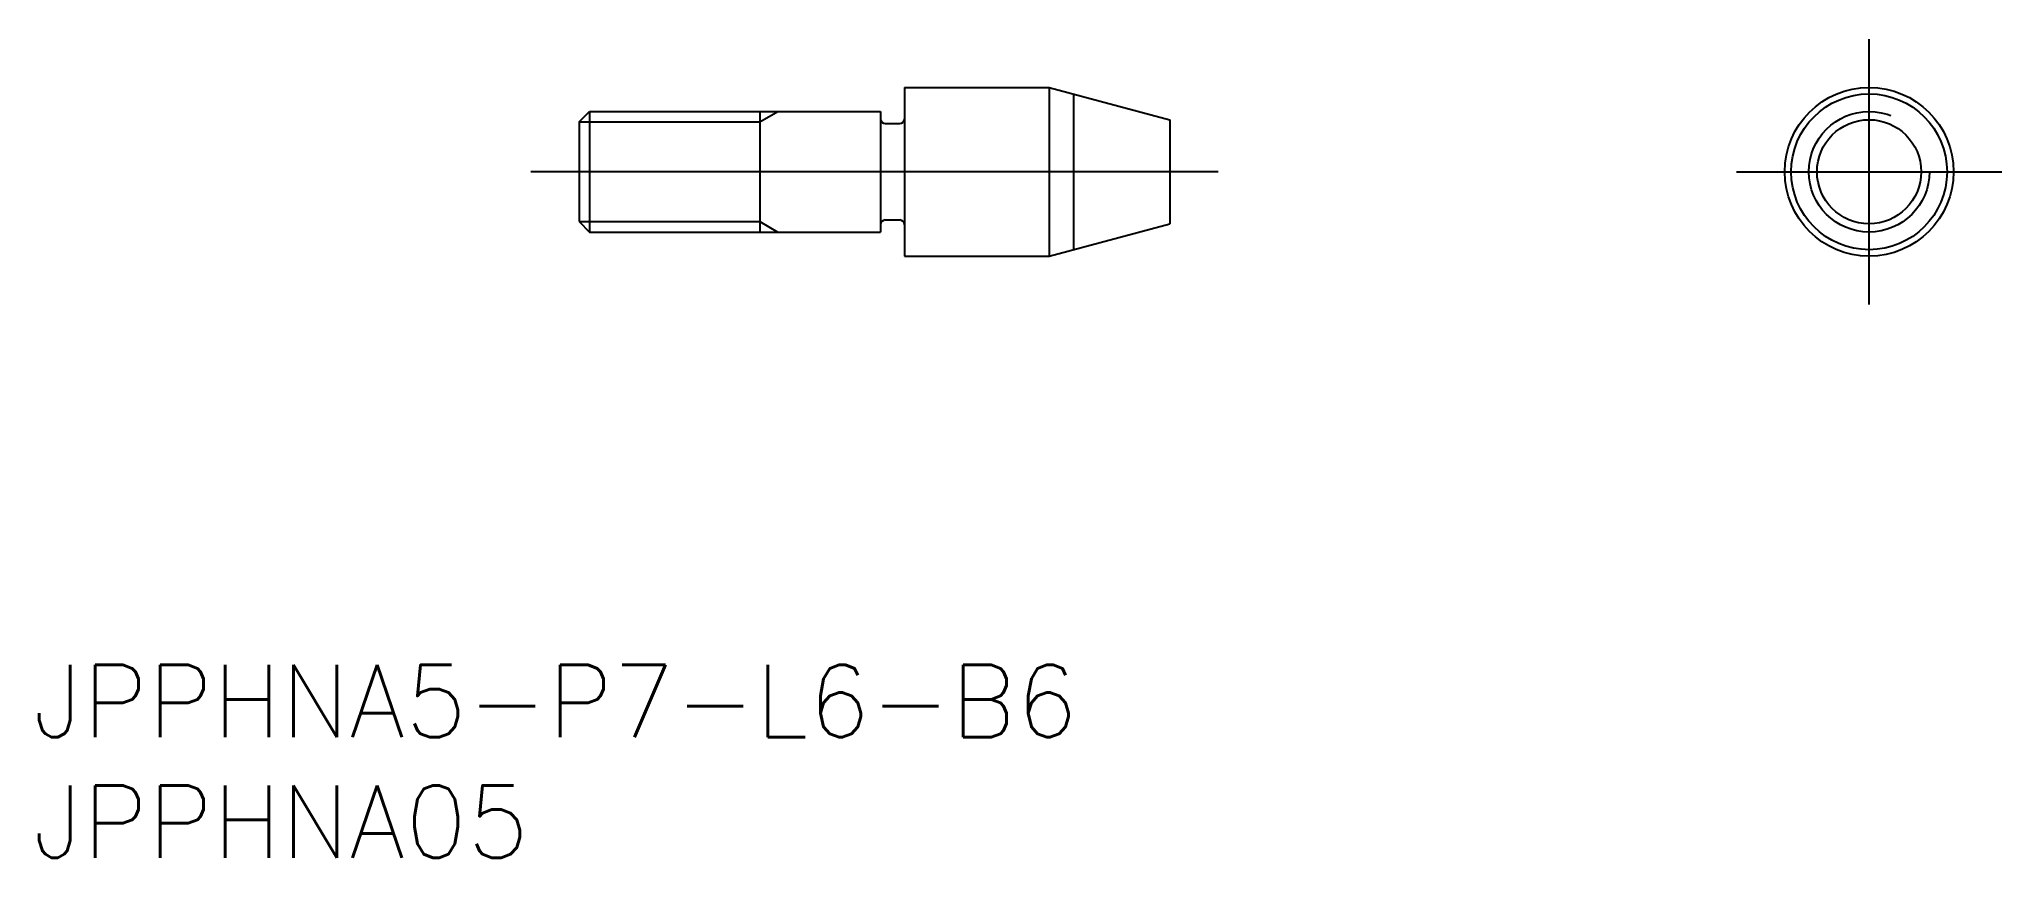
# Model space of a CAD drawing. Extents: x -75.9 to 5.5, y -28.5 to 5.5.
import ezdxf

# ---------------------------------------------------------------- set-up
doc = ezdxf.new("R2010")
doc.units = 0
doc.linetypes.add('CENTER', pattern=[50.8, 31.75, -6.35, 6.35, -6.35])
doc.linetypes.add('DASHED', pattern=[19.05, 12.7, -6.35])
doc.layers.get('0').update_dxf_attribs({"linetype": 'CONTINUOUS'})
doc.layers.add('CENTER', color=1, linetype='CENTER')
doc.styles.get("Standard").update_dxf_attribs({"font": 'txt.shx', "height": 3, "bigfont": 'bigfont.shx'})

msp = doc.modelspace()

# ---------------------------------------------------------------- linework, layer by layer
at = {"color": 7, "linetype": 'CONTINUOUS'}
for p, q in [((-40, 3.5), (-40, -3.5)), ((-40, 3.5), (-34, 3.5)), ((-34, 3.5), (-34, -3.5)), ((-34, 3.5), (-29, 2.16)), ((-53.5, 2.067), (-53.067, 2.5)), ((-53.067, 2.5), (-53.067, -2.5)), ((-53.067, 2.5), (-41, 2.5)), ((-46, 2.5), (-46, -2.5)), ((-41, 2.5), (-41, -2.5)), ((-33, 3.232), (-33, -3.232)), ((-53.5, 2.067), (-53.5, -2.067)), ((-40.8, 2), (-40.2, 2)), ((-29, 2.16), (-29, -2.16)), ((-53.5, -2.067), (-53.067, -2.5)), ((-40.8, -2), (-40.2, -2)), ((-34, -3.5), (-29, -2.16)), ((-53.067, -2.5), (-41, -2.5)), ((-40, -3.5), (-34, -3.5))]:
    msp.add_line(p, q, dxfattribs=at)
at = {"color": 3, "linetype": 'CONTINUOUS'}
for p, q in [((-46, 2.067), (-45.25, 2.5)), ((-53.5, 2.067), (-46, 2.067)), ((-53.5, -2.067), (-46, -2.067)), ((-46, -2.067), (-45.25, -2.5))]:
    msp.add_line(p, q, dxfattribs=at)
at = {"color": 7, "linetype": 'CONTINUOUS'}
for radius in [3.5, 3.232, 2.16]:
    msp.add_circle((0, 0), radius, dxfattribs=at)
at = {"color": 3, "linetype": 'DASHED'}
msp.add_circle((0, 0), 2.5, dxfattribs=at)
at = {"color": 7, "linetype": 'CONTINUOUS'}
for centre, start, end in [((-40.8, 2.2), 180, 270), ((-40.2, 2.2), 270, 0), ((-40.8, -2.2), 90, 180), ((-40.2, -2.2), 0, 90)]:
    msp.add_arc(centre, 0.2, start, end, dxfattribs=at)
at = {"layer": 'CENTER', "color": 1, "linetype": 'CENTER'}
for p, q in [((0, -5.5), (0, 5.5)), ((-27, 0), (-55.5, 0)), ((-5.5, 0), (5.5, 0))]:
    msp.add_line(p, q, dxfattribs=at)

# ---------------------------------------------------------------- texts
at = {"color": 7, "linetype": 'CONTINUOUS'}
for s, p in [('JPPHNA5-P7-L6-B6', (-76.143, -23.463)), ('JPPHNA05', (-76.143, -28.463))]:
    msp.add_text(s, height=3, dxfattribs=at).set_placement(p)

doc.saveas('drawing.dxf')
